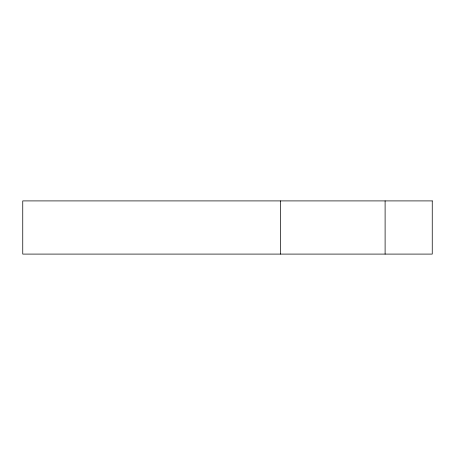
<?xml version="1.0" encoding="UTF-8"?>
<svg xmlns="http://www.w3.org/2000/svg" width="455" height="455" viewBox="0 0 455 455"><rect width="100%" height="100%" fill="white"/><g stroke="black" fill="none" stroke-linecap="round" stroke-linejoin="round"><path stroke-width="0.68" d="M385.106 200.905L385.106 254.095M280.576 200.905L280.576 254.095M432.25 200.905L22.75 200.905L22.75 254.095L432.25 254.095L432.25 200.905"/></g></svg>
